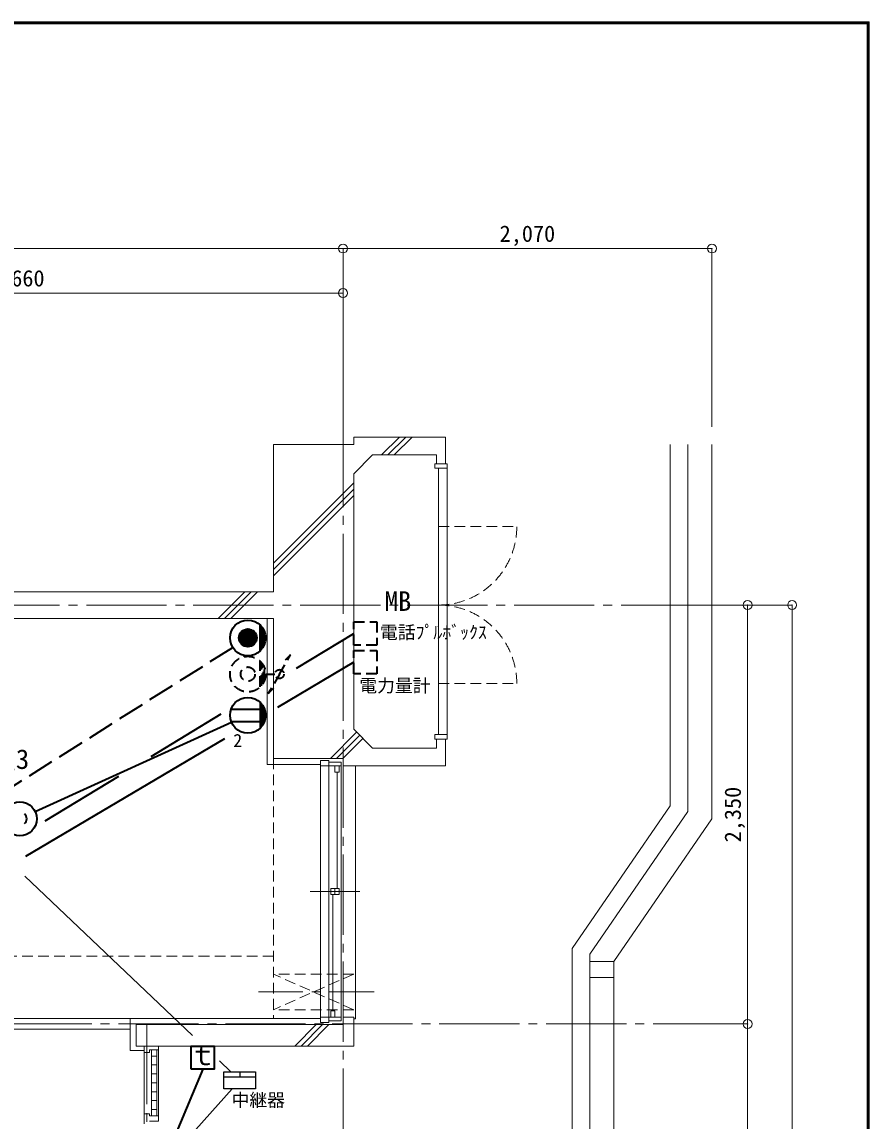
# Model space of a CAD drawing. Units: millimetres at full size, sheet at 1:50. Extents: x -9674 to 9699, y -6794 to 6791.
# Drawn here: x 4946 to 9699, y 626 to 6791 of the extents above; entities that cross this region are included whole.
import ezdxf
from ezdxf.enums import TextEntityAlignment as Align

# ---------------------------------------------------------------- set-up
doc = ezdxf.new("R2010")
doc.units = ezdxf.units.MM
doc.header["$LTSCALE"] = 50
doc.header["$PDMODE"] = 32
doc.header["$PDSIZE"] = 50
for name, pattern in [('CHAIN1', [8, 5, -1, 1, -1]), ('CHAIN2', [12, 9, -1, 1, -1]), ('DASHED1', [1.8, 1.2, -0.6]), ('DASHED3', [4, 3, -1])]:
    doc.linetypes.add(name, pattern=pattern)
for name, color, linetype, lineweight in [('0-0_図面枠', 7, 'Continuous', 9), ('1-0_芯', 134, 'CHAIN2', 9), ('1-1_躯体', 134, 'Continuous', 9), ('1-2_間仕切', 134, 'Continuous', 9), ('1-3_建具', 134, 'Continuous', 9), ('1-6_ﾊﾞﾙｺﾆｰ・階段', 134, 'Continuous', 9), ('1-7_その他', 134, 'DASHED1', 9), ('1-8_ハッチ', 134, 'Continuous', 9), ('1-B_寸法', 134, 'Continuous', 9), ('1-C_梁', 134, 'DASHED1', 9), ('2-0_芯', 2, 'Continuous', 35), ('2-E', 2, 'Continuous', 35), ('3-0', 3, 'DASHED1', 35), ('3-2', 3, 'DASHED1', 35), ('3-3', 1, 'Continuous', 25), ('3-E', 3, 'Continuous', 35)]:
    doc.layers.add(name, color=color, linetype=linetype, lineweight=lineweight)
doc.layers.add('1-A_文字', color=134, linetype='Continuous')
doc.styles.add('ＭＳ ゴシック', font='')
doc.styles.get('ＭＳ ゴシック').set_extended_font_data('MS Gothic')

msp = doc.modelspace()

# ---------------------------------------------------------------- linework, layer by layer
at = {"layer": '0-0_図面枠'}
for p, q in [((9697.16, 6789.66), (-9672.16, 6789.66)), ((9695.4, 6787.9), (-9670.4, 6787.9)), ((-9668.64, 6786.14), (9693.64, 6786.14)), ((9691.87, 6784.38), (-9666.87, 6784.38)), ((9690.11, 6782.61), (-9665.11, 6782.61)), ((9690.11, -6785.11), (9690.11, 6782.61)), ((9691.87, -6786.88), (9691.87, 6784.38)), ((9693.64, 6786.14), (9693.64, -6788.64)), ((9695.4, -6790.4), (9695.4, 6787.9)), ((9697.16, -6792.16), (9697.16, 6789.66)), ((9688.35, 6780.85), (-9663.35, 6780.85)), ((9688.35, -6783.35), (9688.35, 6780.85))]:
    msp.add_line(p, q, dxfattribs=at)
msp.add_lwpolyline([(9698.92, -6793.93), (9698.92, 6791.43), (-9673.92, 6791.43)], dxfattribs=at)
at = {"layer": '1-0_芯'}
for p, q in [((6747.5, 4520.51), (6747.5, -3699.49)), ((-8492.5, 3520.51), (8517.5, 3520.51)), ((3087.5, 1170.51), (8517.5, 1170.51)), ((5647.5, 1170.51), (5647.5, -349.49))]:
    msp.add_line(p, q, dxfattribs=at)
at = {"layer": '1-1_躯体'}
for p, q in [((6807.5, 4462.51), (6807.5, 4420.51)), ((7322.5, 4462.51), (6807.5, 4462.51)), ((7322.5, 4462.51), (7322.5, 4312.51)), ((6913.57, 4362.51), (6807.5, 4256.44)), ((6913.57, 4362.51), (7272.5, 4362.51)), ((7272.5, 4362.51), (7272.5, 4312.51)), ((6807.5, 2824.58), (6807.5, 4256.44)), ((7322.5, 4312.51), (7272.5, 4312.51)), ((6357.5, 3595.51), (2307.5, 3595.51)), ((6357.5, 3445.51), (2307.5, 3445.51)), ((6807.5, 2824.58), (6913.57, 2718.51)), ((6913.57, 2718.51), (7272.5, 2718.51)), ((7272.5, 2768.51), (7272.5, 2718.51)), ((7272.5, 2768.51), (7322.5, 2768.51)), ((7322.5, 2768.51), (7322.5, 2618.51)), ((6747.5, 2660.51), (6747.5, 2618.51)), ((6747.5, 2618.51), (7322.5, 2618.51)), ((6807.5, 1046.51), (6807.5, 1208.51)), ((5587.5, 1166.51), (6747.5, 1166.51)), ((5587.5, 1046.51), (5587.5, 1166.51)), ((5587.5, 1046.51), (6807.5, 1046.51))]:
    msp.add_line(p, q, dxfattribs=at)
for points in [[(6807.5, 4420.51), (6357.5, 4420.51), (6357.5, 3595.51)], [(6357.5, 3445.51), (6357.5, 2660.51), (6747.5, 2660.51)], [(6747.5, 1166.51), (6747.5, 1208.51), (6807.5, 1208.51)]]:
    msp.add_lwpolyline(points, dxfattribs=at)
at = {"layer": '1-2_間仕切'}
for p, q in [((5552.5, 1201.51), (3967.5, 1201.51)), ((5552.5, 1140.51), (3967.5, 1140.51))]:
    msp.add_line(p, q, dxfattribs=at)
at = {"layer": '1-3_建具'}
for p, q in [((7262.5, 4312.51), (7262.5, 4287.51)), ((7332.5, 4312.51), (7262.5, 4312.51)), ((7262.5, 4312.51), (7262.5, 4287.51)), ((7262.5, 4287.51), (7332.5, 4287.51)), ((7282.5, 4287.51), (7282.5, 2793.51)), ((7332.5, 4287.51), (7332.5, 4312.51)), ((7332.5, 2793.51), (7332.5, 4287.51)), ((7262.5, 2793.51), (7262.5, 2768.51)), ((7332.5, 2793.51), (7262.5, 2793.51)), ((6620.5, 2648.51), (6621.53, 2648.51)), ((6620.5, 2648.51), (6620.5, 2618.51)), ((6620.5, 2648.51), (6667.5, 2648.51)), ((6620.5, 2618.51), (6667.5, 2618.51)), ((6620.5, 1208.51), (6620.5, 2618.51)), ((6667.5, 2648.51), (6667.5, 2618.51)), ((6737.5, 2638.51), (6667.5, 2638.51)), ((6667.5, 2618.51), (6737.5, 2618.51)), ((6667.5, 2603.51), (6667.5, 2618.51)), ((6667.5, 2603.51), (6667.5, 1223.51)), ((6702.5, 2583.51), (6702.5, 2618.51)), ((6726.5, 2583.51), (6726.5, 2618.51)), ((6737.5, 2638.51), (6737.5, 2603.51)), ((6737.5, 2603.51), (6737.5, 1223.51)), ((6817.5, 1198.51), (6817.5, 2618.51)), ((6726.5, 2583.51), (6702.5, 2583.51)), ((6714.5, 1931.01), (6714.5, 2583.51)), ((6840.98, 1913.51), (6564.02, 1913.51)), ((6678.5, 1931.01), (6726.5, 1931.01)), ((6702.5, 1931.01), (6702.5, 1896.01)), ((6726.5, 1931.01), (6726.5, 1896.01)), ((6690.5, 1896.01), (6690.5, 1243.51)), ((6678.5, 1243.51), (6702.5, 1243.51)), ((6678.5, 1243.51), (6678.5, 1208.51)), ((6702.5, 1243.51), (6702.5, 1208.51)), ((6620.5, 1178.51), (6620.5, 1208.51)), ((6620.5, 1208.51), (6667.5, 1208.51)), ((6620.5, 1178.51), (6621.53, 1178.51)), ((6620.5, 1178.51), (6667.5, 1178.51)), ((6667.5, 1223.51), (6667.5, 1208.51)), ((6667.5, 1208.51), (6737.5, 1208.51)), ((6667.5, 1178.51), (6667.5, 1208.51)), ((6737.5, 1188.51), (6667.5, 1188.51)), ((6737.5, 1188.51), (6737.5, 1223.51)), ((6807.5, 1198.51), (6817.5, 1198.51)), ((5632.5, 1046.51), (5632.5, 1010.51)), ((5632.5, 1046.51), (5632.5, 1025.51)), ((5662.5, 1010.51), (5632.5, 1010.51)), ((5632.5, 665.51), (5632.5, 1010.51)), ((5672.5, 655.51), (5672.5, 1025.51)), ((5672.5, 990.51), (5702.5, 990.51)), ((5702.5, 655.51), (5702.5, 1025.51)), ((5712.5, 1025.51), (5712.5, 1046.51)), ((5712.5, 1025.51), (5712.5, 655.51)), ((5672.5, 940.51), (5702.5, 940.51)), ((5672.5, 890.51), (5702.5, 890.51)), ((5672.5, 840.51), (5702.5, 840.51)), ((5672.5, 790.51), (5702.5, 790.51)), ((5672.5, 740.51), (5702.5, 740.51)), ((5672.5, 690.51), (5702.5, 690.51)), ((5632.5, 665.51), (5632.5, 610.51))]:
    msp.add_line(p, q, dxfattribs=at)
at = {"layer": '1-3_建具', "linetype": 'DASHED1'}
for p, q in [((7282.5, 3960.51), (7722.5, 3960.51)), ((7282.5, 3080.51), (7722.5, 3080.51))]:
    msp.add_line(p, q, dxfattribs=at)
at = {"layer": '1-3_建具'}
for points in [[(7262.5, 2768.51), (7332.5, 2768.51), (7332.5, 2793.51)], [(6678.5, 1931.01), (6678.5, 1896.01), (6726.5, 1896.01)], [(5662.5, 1010.51), (5662.5, 1025.51), (5712.5, 1025.51)], [(5632.5, 665.51), (5662.5, 665.51), (5662.5, 655.51), (5712.5, 655.51)], [(5662.5, 625.51), (5712.5, 625.51), (5712.5, 655.51)]]:
    msp.add_lwpolyline(points, dxfattribs=at)
at = {"layer": '1-3_建具', "linetype": 'DASHED1'}
for centre, start, end in [((7282.5, 3960.51), 270, 0), ((7282.5, 3080.51), 0, 90)]:
    msp.add_arc(centre, 440, start, end, dxfattribs=at)
at = {"layer": '1-6_ﾊﾞﾙｺﾆｰ・階段'}
for p, q in [((8582.5, 2393.5), (8582.5, 4420.51)), ((8682.5, 2362.44), (8682.5, 4420.51)), ((8817.5, 2320.51), (8817.5, 4420.51)), ((8582.5, 2393.5), (8032.5, 1593.5)), ((8682.5, 2362.44), (8132.5, 1562.44)), ((8817.5, 2320.51), (8267.5, 1520.51)), ((8032.5, -3599.49), (8032.5, 1593.5)), ((8132.5, -299.49), (8132.5, 1562.44)), ((8132.5, 1520.51), (8267.5, 1520.51)), ((8132.5, 1430.51), (8267.5, 1430.51))]:
    msp.add_line(p, q, dxfattribs=at)
msp.add_lwpolyline([(8132.5, -299.49), (8267.5, -299.49), (8267.5, 1520.51)], dxfattribs=at)
at = {"layer": '1-7_その他'}
for p, q in [((6807.5, 1450.51), (6357.5, 1450.51)), ((6807.5, 1450.51), (6357.5, 1250.13)), ((6807.5, 1250.51), (6357.5, 1449.34)), ((6807.5, 1250.51), (6357.5, 1250.51))]:
    msp.add_line(p, q, dxfattribs=at)
at = {"layer": '1-7_その他', "linetype": 'CHAIN1'}
msp.add_line((6922.5, 1350.51), (6257.5, 1350.51), dxfattribs=at)
at = {"layer": '1-8_ハッチ'}
for p, q in [((6964.19, 4362.51), (7064.19, 4462.51)), ((6999.55, 4362.51), (7099.55, 4462.51)), ((7034.9, 4362.51), (7134.9, 4462.51)), ((6357.5, 3755.82), (6807.5, 4205.82)), ((6357.5, 3720.46), (6807.5, 4170.46)), ((6357.5, 3685.11), (6807.5, 4135.11)), ((6047.19, 3445.51), (6197.19, 3595.51)), ((6082.55, 3445.51), (6232.55, 3595.51)), ((6117.9, 3445.51), (6267.9, 3595.51)), ((6676.41, 2660.51), (6823.99, 2808.09)), ((6711.76, 2660.51), (6841.66, 2790.41)), ((6747.12, 2660.51), (6859.34, 2772.73)), ((6476.62, 1046.51), (6596.62, 1166.51)), ((6511.98, 1046.51), (6631.98, 1166.51)), ((6547.33, 1046.51), (6667.33, 1166.51)), ((5552.5, 1021.51), (5632.5, 1021.51))]:
    msp.add_line(p, q, dxfattribs=at)
for points in [[(6322.5, 3445.51), (6322.5, 2625.51), (6620.5, 2625.51)], [(5552.5, 1021.51), (5552.5, 1201.51), (6620.5, 1201.51)]]:
    msp.add_lwpolyline(points, dxfattribs=at)
at = {"layer": '1-B_寸法'}
for p, q in [((1917.5, 5520.51), (6747.5, 5520.51)), ((6747.5, 4520.51), (6747.5, 5520.51)), ((6747.5, 5520.51), (8817.5, 5520.51)), ((8817.5, 4520.51), (8817.5, 5520.51)), ((3087.5, 5270.51), (6747.5, 5270.51)), ((9267.5, 3520.51), (8517.5, 3520.51)), ((9017.5, 3520.51), (9017.5, 1170.51)), ((9267.5, 3520.51), (9267.5, -2699.49)), ((8517.5, 1170.51), (9017.5, 1170.51)), ((9017.5, 1170.51), (9017.5, -349.49))]:
    msp.add_line(p, q, dxfattribs=at)
for p in [(6747.5, 5520.51), (8817.5, 5520.51), (6747.5, 5270.51), (9017.5, 3520.51), (9267.5, 3520.51), (9017.5, 1170.51)]:
    msp.add_point(p, dxfattribs=at)
at = {"layer": '1-C_梁'}
for p, q in [((6357.5, 2660.51), (6357.5, 1201.51)), ((3147.5, 1550.51), (6357.5, 1550.51))]:
    msp.add_line(p, q, dxfattribs=at)
at = {"layer": '2-0_芯'}
for p, q in [((6807.5, 3199.96), (6379.46, 2946.34)), ((6283.59, 2973.56), (6283.59, 2830.73)), ((6286.59, 2970.49), (6286.59, 2833.8)), ((6292.59, 2963.46), (6292.59, 2840.84)), ((6119.88, 2937.15), (6307.27, 2937.15)), ((6298.59, 2954.82), (6298.59, 2849.47)), ((6304.59, 2943.61), (6304.59, 2860.68)), ((6310.59, 2926.47), (6310.59, 2877.82)), ((6122.5, 2860.79), (5021.1, 2360.58)), ((6119.88, 2867.15), (6307.27, 2867.15)), ((6082.74, 2770.52), (4966.83, 2109.33))]:
    msp.add_line(p, q, dxfattribs=at)
at = {"layer": '2-0_芯', "linetype": 'DASHED1'}
msp.add_lwpolyline([(6937.5, 3264.96), (6937.5, 3134.96), (6807.5, 3134.96), (6807.5, 3264.96)], close=True, dxfattribs=at)
at = {"layer": '2-0_芯'}
msp.add_circle((6213.57, 2902.15), 100.02, dxfattribs=at)
at = {"layer": '2-E'}
msp.add_circle((4934.61, 2321.3), 95, dxfattribs=at)
msp.add_arc((4934.53, 2321.3), 38.07, 314.60825, 45.39172, dxfattribs=at)
at = {"layer": '3-0'}
msp.add_lwpolyline([(6937.5, 3425.98), (6937.5, 3295.98), (6807.5, 3295.98), (6807.5, 3425.98)], close=True, dxfattribs=at)
at = {"layer": '3-2'}
for p, q in [((6390.52, 3133.01), (6453.02, 3241.26)), ((6453.02, 3241.26), (6422.12, 3210.36)), ((6283.57, 3061.59), (6283.57, 3204.42)), ((6289.57, 3068.02), (6289.57, 3198)), ((6295.57, 3075.77), (6295.57, 3190.24)), ((6301.57, 3085.51), (6301.57, 3180.51)), ((6307.57, 3098.89), (6307.57, 3167.13)), ((6313.57, 3133.01), (6365.52, 3133.01)), ((6390.52, 3133.01), (6328.02, 3024.75)), ((6328.02, 3024.75), (6358.92, 3055.65))]:
    msp.add_line(p, q, dxfattribs=at)
for centre, radius in [((6213.57, 3133.01), 100), ((6213.57, 3133.01), 40), ((6390.52, 3133.01), 25)]:
    msp.add_circle(centre, radius, dxfattribs=at)
at = {"layer": '3-3'}
for p, q in [((4962.38, 2000.37), (5903.85, 1105.56)), ((6054.17, 962.69), (6118.42, 901.62)), ((6079.5, 873.62), (6256.89, 873.62)), ((6168.2, 901.62), (6168.2, 873.62)), ((6125.81, 807.01), (5842.49, 490.85))]:
    msp.add_line(p, q, dxfattribs=at)
msp.add_lwpolyline([(6079.5, 901.62), (6256.89, 901.62), (6256.89, 807.01), (6079.5, 807.01)], close=True, dxfattribs=at)
at = {"layer": '3-E'}
for p, q in [((6283.57, 3264.7), (6283.57, 3407.53)), ((6289.57, 3271.13), (6289.57, 3401.11)), ((6295.57, 3278.88), (6295.57, 3393.36)), ((6163.57, 3336.12), (6263.57, 3336.12)), ((6163.82, 3341.12), (6263.32, 3341.12)), ((6163.82, 3331.12), (6263.32, 3331.12)), ((6164.58, 3346.12), (6262.56, 3346.12)), ((6165.88, 3351.12), (6261.27, 3351.12)), ((6167.75, 3356.12), (6259.4, 3356.12)), ((6170.27, 3361.12), (6256.87, 3361.12)), ((6173.57, 3366.12), (6253.57, 3366.12)), ((6177.87, 3371.12), (6249.28, 3371.12)), ((6183.57, 3376.12), (6243.57, 3376.12)), ((6191.78, 3381.12), (6235.37, 3381.12)), ((6301.57, 3288.62), (6301.57, 3383.62)), ((6307.57, 3302), (6307.57, 3370.24)), ((6485.97, 3165.79), (6807.5, 3360.98)), ((6164.58, 3326.12), (6262.56, 3326.12)), ((6165.88, 3321.12), (6261.27, 3321.12)), ((6167.75, 3316.12), (6259.4, 3316.12)), ((6170.27, 3311.12), (6256.87, 3311.12)), ((6173.57, 3306.12), (6253.57, 3306.12)), ((6177.87, 3301.12), (6249.28, 3301.12)), ((6183.57, 3296.12), (6243.57, 3296.12)), ((6191.78, 3291.12), (6235.37, 3291.12)), ((5671.98, 2671.64), (6064.33, 2909.82)), ((5075.6, 2309.58), (5490.08, 2561.21)), ((5960.43, 916.51), (5776.17, 475.53))]:
    msp.add_line(p, q, dxfattribs=at)
at = {"layer": '3-E', "linetype": 'DASHED3'}
msp.add_line((1266, 215.99), (6128.99, 3282.78), dxfattribs=at)
at = {"layer": '3-E'}
msp.add_lwpolyline([(5895.43, 916.51), (5895.43, 1046.51), (6025.43, 1046.51), (6025.43, 916.51)], close=True, dxfattribs=at)
for radius in [100, 50]:
    msp.add_circle((6213.57, 3336.12), radius, dxfattribs=at)

# ---------------------------------------------------------------- texts
at = {"layer": '1-A_文字', "style": 'ＭＳ ゴシック'}
for s, p in [('MB', (6981.33, 3454.65)), ('洋室3', (4611.92, 2568.04))]:
    msp.add_text(s, height=110, dxfattribs=at).set_placement(p, align=Align.BOTTOM_LEFT)
at = {"layer": '1-B_寸法', "style": 'ＭＳ ゴシック'}
for s, p in [('2,070', (7626.25, 5530.51)), ('3,660', (4761.25, 5280.51))]:
    msp.add_text(s, height=91.64, dxfattribs=at).set_placement(p, align=Align.BOTTOM_LEFT)
msp.add_text('2,350', height=91.64, rotation=90, dxfattribs=at).set_placement((9007.5, 2189.26), align=Align.BOTTOM_LEFT)
at = {"layer": '2-0_芯', "color": 7, "style": 'ＭＳ ゴシック'}
msp.add_text('2', height=73.31, dxfattribs=at).set_placement((6132.04, 2702.17), align=Align.BOTTOM_LEFT)
at = {"layer": '2-E', "color": 7, "style": 'ＭＳ ゴシック'}
for s, height, p in [('電力量計', 73.31, (6838.87, 3009.7)), ('ｔ', 110, (5885.43, 906.51))]:
    msp.add_text(s, height=height, dxfattribs=at).set_placement(p, align=Align.BOTTOM_LEFT)
at = {"layer": '3-E', "color": 7, "style": 'ＭＳ ゴシック'}
for s, p in [('電話ﾌﾟﾙﾎﾞｯｸｽ', (6954.59, 3308.98)), ('中継器', (6122.11, 685))]:
    msp.add_text(s, height=73.31, dxfattribs=at).set_placement(p, align=Align.BOTTOM_LEFT)

doc.saveas('drawing.dxf')
